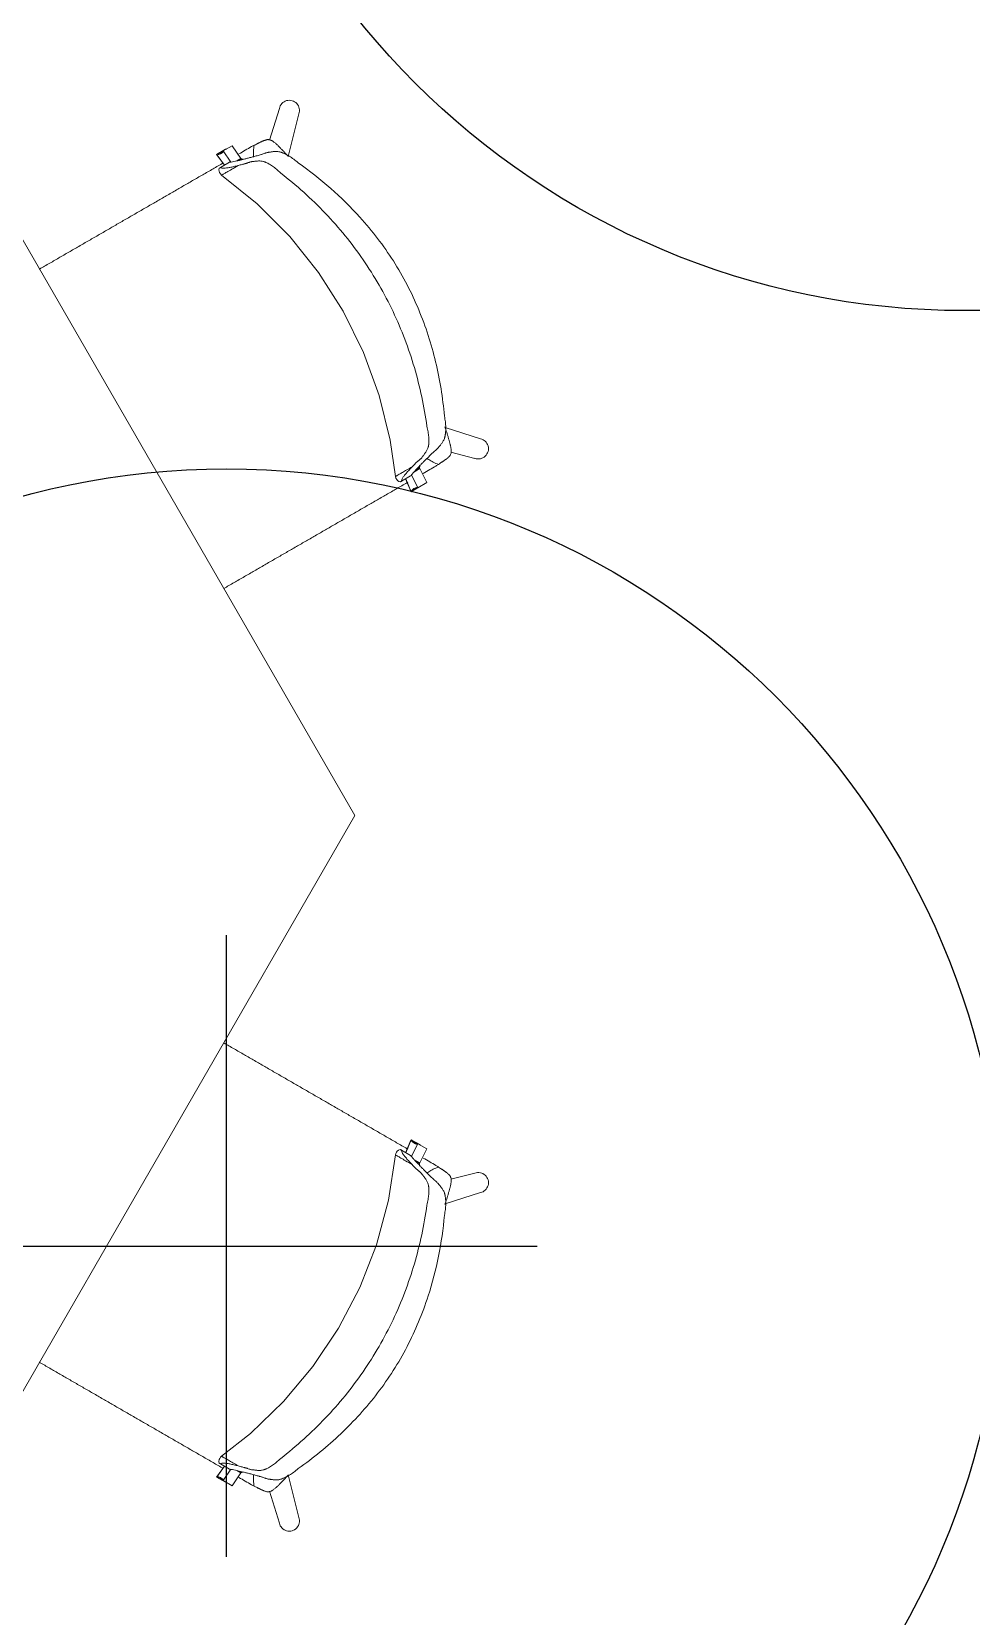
# Model space of a CAD drawing. Header units: millimetres. Extents: x 155920 to 295199, y -4084 to 97293.
# Drawn here: x 165915 to 167124, y 16456 to 18495 of the extents above; entities that cross this region are included whole.
import ezdxf

# ---------------------------------------------------------------- set-up
doc = ezdxf.new("R2010")
doc.units = ezdxf.units.MM
doc.header["$MEASUREMENT"] = 0
doc.layers.add('I-FURN', color=8, linetype='CONTINUOUS', lineweight=9)
doc.layers.add('Social Distancing', color=7, linetype='CONTINUOUS')

msp = doc.modelspace()

# ---------------------------------------------------------------- linework, layer by layer
at = {"layer": 'I-FURN'}
for p, q in [((166330.9, 17486.3), (165755.9, 18482.2)), ((166233.6, 18396.4), (166220.8, 18355.6)), ((166244.9, 18334.4), (166258.7, 18389.3)), ((166164.4, 18343.8), (166152.9, 18337.2)), ((166152.9, 18337.2), (166163.2, 18323.3)), ((166153.4, 18336.3), (166163.2, 18323.3)), ((166161.4, 18341.7), (166173, 18348.4)), ((166171.2, 18327.3), (166161.4, 18341.7)), ((166173, 18348.4), (166184.1, 18331.8)), ((166156, 18319.2), (166155.9, 18317.3)), ((166155.9, 18317.3), (166156.1, 18315.4)), ((166156.1, 18315.4), (166156.6, 18314)), ((166156.6, 18314), (166157.7, 18312)), ((166157.8, 18320.2), (166169.6, 18327)), ((166184.1, 18331.8), (166179, 18328.9)), ((166184.6, 18331), (166182, 18329.5)), ((166157.7, 18312), (166159.2, 18310.5)), ((166159.2, 18310.5), (166205.2, 18273.4)), ((166205.2, 18273.4), (166247, 18231.5)), ((166247, 18231.5), (166283.9, 18185.3)), ((166283.9, 18185.3), (166315.7, 18135.5)), ((166315.7, 18135.5), (166341.8, 18082.4)), ((166341.8, 18082.4), (166362.1, 18026.9)), ((166362.1, 18026.9), (166376.3, 17969.5)), ((166376.3, 17969.5), (166383.1, 17922.7)), ((166492.4, 17971.2), (166446.9, 17985.5)), ((166454.5, 17953.8), (166485.3, 17946)), ((166406.9, 17928.3), (166414.6, 17932.8)), ((166409, 17930.6), (166414.1, 17933.6)), ((166414.6, 17932.8), (166423.3, 17914.8)), ((166383.7, 17920.6), (166383.1, 17922.7)), ((166384.8, 17918.7), (166383.7, 17920.6)), ((166385.8, 17917.5), (166384.8, 17918.7)), ((166387.3, 17916.4), (166385.8, 17917.5)), ((166389, 17915.6), (166387.3, 17916.4)), ((166390.8, 17916.6), (166402.6, 17923.5)), ((166396.2, 17919.8), (166403, 17903.8)), ((166396.4, 17919.8), (166403.5, 17903)), ((166403.5, 17903), (166415.1, 17909.7)), ((166411.3, 17909), (166403.6, 17924.6)), ((166411.8, 17908.2), (166403.7, 17924.7)), ((166423.3, 17914.8), (166411.8, 17908.2)), ((165756, 16490.3), (166330.9, 17486.3)), ((166383.1, 17049.5), (166374, 16991.1)), ((166383.1, 17049.5), (166383.6, 17051.3)), ((166383.6, 17051.3), (166384.4, 17053)), ((166384.4, 17053), (166385.4, 17054.2)), ((166385.4, 17054.2), (166387.1, 17055.6)), ((166387.1, 17055.6), (166389, 17056.6)), ((166402.6, 17048.7), (166390.8, 17055.5)), ((166403, 17068.3), (166396.2, 17052.4)), ((166403.5, 17069.1), (166396.4, 17052.3)), ((166415.1, 17062.5), (166403.5, 17069.1)), ((166403.6, 17047.6), (166411.3, 17063.2)), ((166403.7, 17047.5), (166411.8, 17064)), ((166411.8, 17064), (166423.3, 17057.3)), ((166423.3, 17057.3), (166414.6, 17039.4)), ((166414.6, 17039.4), (166406.9, 17043.8)), ((166414.1, 17038.6), (166409, 17041.5)), ((166485.3, 17026.1), (166454.5, 17018.4)), ((166374, 16991.1), (166358.6, 16934)), ((166446.9, 16986.7), (166492.4, 17001)), ((166358.6, 16934), (166337.1, 16878.9)), ((166337.1, 16878.9), (166309.8, 16826.5)), ((166309.8, 16826.5), (166276.9, 16777.3)), ((166276.9, 16777.3), (166239, 16732)), ((166239, 16732), (166196.4, 16691)), ((166196.4, 16691), (166159.2, 16661.7)), ((166159.2, 16661.7), (166157.9, 16660.4)), ((166163.2, 16648.9), (166152.9, 16635)), ((166163.2, 16648.9), (166153.4, 16635.8)), ((166156.3, 16657.4), (166155.9, 16655.1)), ((166155.9, 16655.1), (166156, 16653)), ((166156.9, 16658.8), (166156.3, 16657.4)), ((166157.9, 16660.4), (166156.9, 16658.8)), ((166169.6, 16645.2), (166157.8, 16652)), ((166161.4, 16630.4), (166171.2, 16644.9)), ((166179, 16643.3), (166184.1, 16640.3)), ((166182, 16642.6), (166184.6, 16641.1)), ((166152.9, 16635), (166164.4, 16628.3)), ((166173, 16623.8), (166161.4, 16630.4)), ((166184.1, 16640.3), (166173, 16623.8)), ((166258.7, 16582.8), (166244.9, 16637.8)), ((166220.8, 16616.6), (166233.6, 16575.7))]:
    msp.add_line(p, q, dxfattribs=at)
for centre, start, end in [((166246.4, 18393.7), 340.4176, 168.0338), ((166489.7, 17958.4), 250.3941, 78.0104), ((166489.7, 17013.8), 281.9896, 109.6059), ((166246.4, 16578.4), 191.9662, 19.5824)]:
    msp.add_arc(centre, 13.1, start, end, dxfattribs=at)
for centre, major_axis, start_param, end_param in [((166149.3, 18354.1), (8.7, -15.1), 5.960696, 6.540192), ((166149.8, 18353.3), (8.7, -15.1), 5.960696, 6.540192), ((166160.8, 18360.8), (8.7, -15.1), 5.960696, 6.044337), ((166416, 17892.3), (8.7, -15.1), 2.884586, 3.464082), ((166416.5, 17891.4), (8.7, -15.1), 2.884586, 3.464082), ((166416, 17079.9), (8.7, 15.1), 2.819103, 3.398599), ((166416.5, 17080.7), (8.7, 15.1), 2.819103, 3.398599), ((166149.3, 16618), (8.7, 15.1), 6.026179, 6.605675), ((166149.8, 16618.8), (8.7, 15.1), 6.026179, 6.605675), ((166160.8, 16611.4), (8.7, 15.1), 0.238848, 0.322489)]:
    msp.add_ellipse(centre, major_axis=major_axis, ratio=0.978487, start_param=start_param, end_param=end_param, dxfattribs=at)
for points, knots in [([(166201.3, 18348.9), (166202.2, 18349.4), (166203.7, 18350.2), (166205.4, 18351), (166206.4, 18351.5), (166207.2, 18351.9), (166207.9, 18352.2), (166208.8, 18352.7), (166209.9, 18353.2), (166211, 18353.7), (166211.8, 18354.1), (166212.3, 18354.3), (166212.7, 18354.5), (166213, 18354.6), (166213.5, 18354.8), (166214.4, 18355.1), (166215.5, 18355.5), (166216.8, 18355.9), (166218.1, 18356.2), (166219.5, 18356.2), (166221, 18356), (166222.2, 18355.7), (166223.2, 18355.2), (166223.9, 18354.9), (166224.6, 18354.5), (166225.6, 18353.9), (166226.7, 18353), (166228.1, 18351.9), (166229.5, 18350.6), (166230.9, 18349.4), (166232, 18348.3), (166233.2, 18347.1), (166234.4, 18345.9), (166235.7, 18344.5), (166237.5, 18342.7), (166240.6, 18339.4), (166243.2, 18336.5), (166244.8, 18334.8)], [0, 0, 0, 0, 0.0625, 0.09375, 0.109375, 0.125, 0.140625, 0.15625, 0.1875, 0.21875, 0.234375, 0.242188, 0.25, 0.257812, 0.265625, 0.28125, 0.3125, 0.34375, 0.375, 0.40625, 0.4375, 0.46875, 0.484375, 0.5, 0.515625, 0.53125, 0.5625, 0.59375, 0.625, 0.65625, 0.6875, 0.71875, 0.75, 0.78125, 0.8125, 0.875, 1, 1, 1, 1]), ([(166177, 18328.5), (166179, 18328.8), (166182.3, 18329.5), (166187.4, 18330.8), (166191.5, 18331.9), (166195.8, 18333), (166200.2, 18334.2), (166204.3, 18335.3), (166207.6, 18336.2), (166209.8, 18336.8), (166211.4, 18337.3), (166213.1, 18337.9), (166214.7, 18338.5), (166216.4, 18339.1), (166217.7, 18339.4), (166218.9, 18339.7), (166219.8, 18339.9), (166220.3, 18339.9), (166220.7, 18340), (166221.1, 18340), (166221.7, 18340.1), (166222.6, 18340.2), (166224.1, 18340.5), (166225.8, 18340.7), (166227.7, 18340.9), (166229.6, 18341), (166231.7, 18340.8), (166233.5, 18340.5), (166234.8, 18340.2), (166235.6, 18340), (166236.2, 18339.8), (166236.8, 18339.6), (166237.6, 18339.3), (166239, 18338.7), (166241.1, 18337.8), (166243.7, 18336.4), (166247.3, 18334.3), (166252, 18331.1), (166256, 18328), (166258, 18326.2)], [0, 0, 0, 0, 0.142857, 0.214286, 0.285714, 0.357143, 0.428571, 0.5, 0.535714, 0.571429, 0.589286, 0.607143, 0.642857, 0.660714, 0.678571, 0.696429, 0.705357, 0.709821, 0.714286, 0.71875, 0.723214, 0.732143, 0.75, 0.767857, 0.785714, 0.803571, 0.821429, 0.839286, 0.848214, 0.852679, 0.857143, 0.861607, 0.866071, 0.875, 0.892857, 0.910714, 0.928571, 0.964286, 1, 1, 1, 1]), ([(166201.3, 18348.9), (166200.8, 18346.5), (166200.3, 18341.8), (166200.2, 18336.8), (166200.3, 18334.2), (166200.4, 18333.8)], [0, 0, 0, 0, 0.02777778, 0.05555556, 0.06066679, 0.06066679, 0.06066679, 0.06066679]), ([(165924.6, 18189.4), (165924.7, 18189.5), (165927, 18190.8), (165931.5, 18193.4), (165938.1, 18197.2), (165944.7, 18201), (165953.4, 18206.1), (165964.2, 18212.3), (165975, 18218.5), (165983.7, 18223.6), (165990.3, 18227.4), (165996.9, 18231.2), (166005.7, 18236.2), (166016.5, 18242.5), (166029.4, 18250), (166042.6, 18257.6), (166055.7, 18265.1), (166068.6, 18272.6), (166079.4, 18278.8), (166088.1, 18283.8), (166094.7, 18287.6), (166101.2, 18291.4), (166109.8, 18296.4), (166120.4, 18302.5), (166131.1, 18308.7), (166139.9, 18313.7), (166146.5, 18317.6), (166153.3, 18321.5), (166158.2, 18324.3), (166161, 18325.9), (166161.4, 18326.2)], [-0.7511307, -0.7511307, -0.7511307, -0.7511307, -0.75, -0.7321429, -0.7142857, -0.6964286, -0.6785714, -0.6428571, -0.6071429, -0.5892857, -0.5714286, -0.5535714, -0.5357143, -0.5, -0.4642857, -0.4285714, -0.3928571, -0.3571429, -0.3214286, -0.3035714, -0.2857143, -0.2678571, -0.25, -0.2142857, -0.1785714, -0.1607143, -0.1428571, -0.125, -0.1071429, -0.1032301, -0.1032301, -0.1032301, -0.1032301]), ([(166159.2, 18310.5), (166159.2, 18310.5), (166159.4, 18310.6), (166159.8, 18310.8), (166160.6, 18311.3), (166162.3, 18312.3), (166165.7, 18314.2), (166171.9, 18317.8), (166177.6, 18321.1), (166180.8, 18323)], [0.3374293, 0.3374293, 0.3374293, 0.3374293, 0.3888889, 0.4444444, 0.5138889, 0.5833333, 0.7222222, 0.8611111, 1, 1, 1, 1]), ([(166235.4, 18313.2), (166233.5, 18315), (166229.9, 18318.3), (166225.6, 18321.6), (166222.2, 18323.8), (166219.8, 18325.2), (166217.8, 18326.2), (166216.4, 18326.8), (166215.6, 18327.2), (166215.1, 18327.4), (166214.5, 18327.6), (166213.7, 18327.8), (166212.4, 18328.2), (166210.6, 18328.6), (166208.6, 18328.7), (166206.6, 18328.7), (166204.7, 18328.6), (166203, 18328.4), (166201.6, 18328.2), (166200.6, 18328.1), (166200.1, 18328.1), (166199.7, 18328), (166199.3, 18328), (166198.8, 18327.9), (166198, 18327.8), (166196.9, 18327.6), (166195.8, 18327.3), (166194.3, 18326.8), (166193, 18326.3), (166191.5, 18325.8), (166190.4, 18325.5), (166189.2, 18325.1), (166187.6, 18324.7), (166184.8, 18324), (166182.4, 18323.4), (166180.8, 18323)], [0, 0, 0, 0, 0.0625, 0.125, 0.15625, 0.1875, 0.21875, 0.234375, 0.242188, 0.25, 0.257812, 0.265625, 0.28125, 0.3125, 0.34375, 0.375, 0.40625, 0.4375, 0.46875, 0.484375, 0.492188, 0.5, 0.507812, 0.515625, 0.53125, 0.5625, 0.59375, 0.625, 0.6875, 0.71875, 0.75, 0.78125, 0.8125, 0.875, 1, 1, 1, 1]), ([(166186.6, 18330.7), (166186.2, 18330.9), (166185.3, 18331.3), (166184.5, 18331.6), (166184.1, 18331.8)], [-0.5281276, -0.5281276, -0.5281276, -0.5281276, -0.3333333, -0.1258677, -0.1258677, -0.1258677, -0.1258677]), ([(166258, 18326.2), (166272.5, 18316), (166300.3, 18294.2), (166342.4, 18252.8), (166382.1, 18201.1), (166414.8, 18138.1), (166432.9, 18081.8), (166442.1, 18035.5), (166445.1, 18012.1), (166446.1, 18000.4)], [-1, -1, -1, -1, -0.863636, -0.727273, -0.545455, -0.363636, -0.181818, -0.090909, 0, 0, 0, 0]), ([(166423.5, 17987.3), (166421.8, 18000.1), (166417.3, 18025.4), (166404.7, 18075.4), (166381.8, 18135.7), (166343.1, 18202.8), (166302.3, 18252.8), (166265.3, 18288.8), (166245.6, 18305.3), (166235.4, 18313.2)], [-1, -1, -1, -1, -0.9, -0.8, -0.6, -0.4, -0.2, -0.1, 0, 0, 0, 0]), ([(166404.7, 17935.2), (166405.9, 17936.4), (166407.6, 17938.1), (166409.6, 17940.2), (166410.8, 17941.3), (166411.7, 17942.2), (166412.5, 17943), (166413.7, 17944), (166414.8, 17944.9), (166416, 17945.9), (166416.8, 17946.8), (166417.5, 17947.6), (166418, 17948.3), (166418.3, 17948.7), (166418.5, 17949), (166418.8, 17949.3), (166419.1, 17949.7), (166419.6, 17950.5), (166420.5, 17951.6), (166421.5, 17953.1), (166422.6, 17954.6), (166423.6, 17956.3), (166424.5, 17958.2), (166425.1, 17959.9), (166425.4, 17961.2), (166425.6, 17962), (166425.7, 17962.6), (166425.8, 17963.2), (166425.9, 17964), (166426, 17965.5), (166426.1, 17967.7), (166426.1, 17970.6), (166425.9, 17974.6), (166425.2, 17980), (166424.2, 17984.8), (166423.5, 17987.3)], [0, 0, 0, 0, 0.125, 0.1875, 0.21875, 0.25, 0.28125, 0.3125, 0.375, 0.40625, 0.4375, 0.46875, 0.484375, 0.492188, 0.5, 0.507812, 0.515625, 0.53125, 0.5625, 0.59375, 0.625, 0.65625, 0.6875, 0.71875, 0.734375, 0.742188, 0.75, 0.757812, 0.765625, 0.78125, 0.8125, 0.84375, 0.875, 0.9375, 1, 1, 1, 1]), ([(166446.1, 18000.4), (166446.6, 17997.7), (166447.4, 17992.7), (166447.8, 17987), (166447.8, 17982.9), (166447.7, 17980), (166447.4, 17977.7), (166447.2, 17976.1), (166447.1, 17975.3), (166447, 17974.7), (166446.8, 17974.1), (166446.7, 17973.3), (166446.3, 17972), (166445.6, 17970.3), (166444.7, 17968.4), (166443.7, 17966.8), (166442.6, 17965.3), (166441.5, 17963.8), (166440.6, 17962.7), (166440, 17962), (166439.7, 17961.5), (166439.4, 17961.2), (166439.2, 17960.9), (166438.8, 17960.5), (166438.3, 17959.8), (166437.4, 17958.9), (166436.4, 17957.9), (166435.1, 17956.7), (166433.8, 17955.6), (166432.5, 17954.5), (166431.5, 17953.6), (166430.5, 17952.7), (166429.3, 17951.4), (166427.1, 17949.3), (166424.2, 17946.4), (166420.9, 17943.1), (166417.8, 17940), (166414.8, 17937), (166412.1, 17934.1), (166409.7, 17931.5), (166408.3, 17929.9), (166407.6, 17929.1)], [0, 0, 0, 0, 0.035714, 0.071429, 0.089286, 0.107143, 0.125, 0.133929, 0.138393, 0.142857, 0.147321, 0.151786, 0.160714, 0.178571, 0.196429, 0.214286, 0.232143, 0.25, 0.267857, 0.276786, 0.28125, 0.285714, 0.290179, 0.294643, 0.303571, 0.321429, 0.339286, 0.357143, 0.392857, 0.410714, 0.428571, 0.446429, 0.464286, 0.5, 0.571429, 0.642857, 0.714286, 0.785714, 0.857143, 0.928571, 1, 1, 1, 1]), ([(166447.9, 17983), (166448.6, 17980.7), (166449.8, 17977.1), (166451.1, 17972.7), (166451.8, 17970.3), (166452.3, 17968.5), (166452.8, 17966.8), (166453.2, 17965.2), (166453.6, 17963.6), (166454, 17961.9), (166454.4, 17960), (166454.7, 17958.2), (166454.8, 17956.8), (166454.9, 17955.7), (166454.9, 17954.9), (166454.8, 17954.1), (166454.7, 17953), (166454.4, 17951.7), (166453.8, 17950.4), (166453.1, 17949.2), (166452.2, 17948.2), (166451.2, 17947.3), (166450.3, 17946.5), (166449.6, 17945.9), (166449.2, 17945.6), (166448.9, 17945.4), (166448.6, 17945.1), (166448.1, 17944.8), (166447.4, 17944.3), (166446.4, 17943.6), (166445.4, 17942.9), (166444.6, 17942.3), (166443.9, 17941.9), (166443.2, 17941.4), (166442.3, 17940.8), (166440.7, 17939.7), (166439.3, 17938.8), (166438.4, 17938.2)], [0, 0, 0, 0, 0.125, 0.1875, 0.21875, 0.25, 0.28125, 0.3125, 0.34375, 0.375, 0.40625, 0.4375, 0.46875, 0.484375, 0.5, 0.515625, 0.53125, 0.5625, 0.59375, 0.625, 0.65625, 0.6875, 0.71875, 0.734375, 0.742188, 0.75, 0.757812, 0.765625, 0.78125, 0.8125, 0.84375, 0.859375, 0.875, 0.890625, 0.90625, 0.9375, 1, 1, 1, 1]), ([(166404.7, 17935.2), (166402.1, 17933.7), (166397.5, 17931), (166391.9, 17927.8), (166387.8, 17925.4), (166385.5, 17924.1), (166384.3, 17923.4), (166383.7, 17923), (166383.2, 17922.8), (166383.1, 17922.7), (166383.1, 17922.7)], [0, 0, 0, 0, 0.1111111, 0.2222222, 0.3333333, 0.4444444, 0.5, 0.5555556, 0.6111111, 0.6625707, 0.6625707, 0.6625707, 0.6625707]), ([(166414, 17933.5), (166414.1, 17934), (166414.2, 17934.9), (166414.3, 17935.9), (166414.3, 17936.3)], [-0.8810546, -0.8810546, -0.8810546, -0.8810546, -0.6666667, -0.4718724, -0.4718724, -0.4718724, -0.4718724]), ([(166423.6, 17945.9), (166424.3, 17945.3), (166426.9, 17943.6), (166431.7, 17940.9), (166436.1, 17939), (166438.4, 17938.2)], [0.93303317, 0.93303317, 0.93303317, 0.93303317, 0.94444444, 0.97222222, 1, 1, 1, 1]), ([(166399.1, 17915.3), (166398.7, 17915.1), (166393.9, 17912.3), (166384.5, 17906.9), (166371.2, 17899.2), (166358.1, 17891.7), (166347.3, 17885.4), (166338.6, 17880.4), (166332, 17876.5), (166325.3, 17872.7), (166316.6, 17867.7), (166305.8, 17861.4), (166295, 17855.2), (166286.4, 17850.2), (166279.8, 17846.4), (166273.2, 17842.6), (166264.6, 17837.7), (166253.9, 17831.5), (166243.2, 17825.3), (166234.5, 17820.3), (166227.9, 17816.5), (166221.3, 17812.7), (166212.6, 17807.6), (166201.7, 17801.3), (166188.6, 17793.8), (166175.3, 17786.1), (166166.4, 17781), (166162, 17778.4), (166161.9, 17778.4)], [-0.896036, -0.896036, -0.896036, -0.896036, -0.8928571, -0.8571429, -0.8214286, -0.7857143, -0.75, -0.7321429, -0.7142857, -0.6964286, -0.6785714, -0.6428571, -0.6071429, -0.5892857, -0.5714286, -0.5535714, -0.5357143, -0.5, -0.4642857, -0.4464286, -0.4285714, -0.4107143, -0.3928571, -0.3571429, -0.3214286, -0.2857143, -0.25, -0.2493139, -0.2493139, -0.2493139, -0.2493139]), ([(166161.7, 17193.9), (166161.9, 17193.8), (166166.4, 17191.2), (166175.3, 17186.1), (166188.6, 17178.4), (166201.7, 17170.9), (166212.6, 17164.6), (166221.3, 17159.5), (166227.9, 17155.7), (166234.5, 17151.9), (166243.2, 17146.9), (166253.9, 17140.7), (166264.6, 17134.5), (166273.2, 17129.5), (166279.8, 17125.7), (166286.4, 17122), (166295, 17117), (166305.8, 17110.7), (166316.6, 17104.5), (166325.3, 17099.5), (166332, 17095.6), (166338.6, 17091.8), (166347.3, 17086.8), (166358.1, 17080.5), (166371.2, 17073), (166384.6, 17065.3), (166393.9, 17059.9), (166398.7, 17057.1), (166399.1, 17056.9)], [-0.751114, -0.751114, -0.751114, -0.751114, -0.75, -0.7142857, -0.6785714, -0.6428571, -0.6071429, -0.5892857, -0.5714286, -0.5535714, -0.5357143, -0.5, -0.4642857, -0.4464286, -0.4285714, -0.4107143, -0.3928571, -0.3571429, -0.3214286, -0.3035714, -0.2857143, -0.2678571, -0.25, -0.2142857, -0.1785714, -0.1428571, -0.1071429, -0.103964, -0.103964, -0.103964, -0.103964]), ([(166383.1, 17049.5), (166383.1, 17049.5), (166383.2, 17049.4), (166383.7, 17049.1), (166384.5, 17048.7), (166386.2, 17047.7), (166389.6, 17045.7), (166395.8, 17042.1), (166401.5, 17038.9), (166404.7, 17037)], [0.3374293, 0.3374293, 0.3374293, 0.3374293, 0.3888889, 0.4444444, 0.5138889, 0.5833333, 0.7222222, 0.8611111, 1, 1, 1, 1]), ([(166423.5, 16984.9), (166424.2, 16987.4), (166425.2, 16992.1), (166425.9, 16997.6), (166426.1, 17001.6), (166426.1, 17004.4), (166426, 17006.7), (166425.9, 17008.1), (166425.8, 17009), (166425.7, 17009.6), (166425.6, 17010.2), (166425.4, 17010.9), (166425.1, 17012.3), (166424.5, 17014), (166423.6, 17015.9), (166422.6, 17017.6), (166421.5, 17019.1), (166420.5, 17020.6), (166419.6, 17021.7), (166419.1, 17022.4), (166418.8, 17022.9), (166418.5, 17023.2), (166418.3, 17023.5), (166418, 17023.9), (166417.5, 17024.6), (166416.8, 17025.4), (166416, 17026.2), (166414.8, 17027.2), (166413.7, 17028.2), (166412.5, 17029.1), (166411.7, 17030), (166410.8, 17030.8), (166409.6, 17032), (166407.6, 17034.1), (166405.9, 17035.8), (166404.7, 17037)], [0, 0, 0, 0, 0.0625, 0.125, 0.15625, 0.1875, 0.21875, 0.234375, 0.242188, 0.25, 0.257812, 0.265625, 0.28125, 0.3125, 0.34375, 0.375, 0.40625, 0.4375, 0.46875, 0.484375, 0.492188, 0.5, 0.507812, 0.515625, 0.53125, 0.5625, 0.59375, 0.625, 0.6875, 0.71875, 0.75, 0.78125, 0.8125, 0.875, 1, 1, 1, 1]), ([(166407.6, 17043), (166408.9, 17041.5), (166411.2, 17039), (166414.8, 17035.2), (166417.8, 17032.2), (166420.9, 17029.1), (166424.2, 17025.8), (166427.1, 17022.9), (166429.6, 17020.4), (166431.2, 17018.9), (166432.5, 17017.7), (166433.8, 17016.5), (166435.1, 17015.5), (166436.4, 17014.3), (166437.4, 17013.3), (166438.3, 17012.4), (166438.8, 17011.7), (166439.2, 17011.3), (166439.4, 17011), (166439.7, 17010.6), (166440, 17010.2), (166440.6, 17009.4), (166441.5, 17008.3), (166442.6, 17006.9), (166443.7, 17005.4), (166444.7, 17003.8), (166445.6, 17001.9), (166446.3, 17000.2), (166446.7, 16998.9), (166446.8, 16998.1), (166447, 16997.5), (166447.1, 16996.9), (166447.2, 16996), (166447.4, 16994.5), (166447.7, 16992.2), (166447.8, 16989.3), (166447.8, 16985.1), (166447.4, 16979.5), (166446.6, 16974.4), (166446.1, 16971.8)], [0, 0, 0, 0, 0.142857, 0.214286, 0.285714, 0.357143, 0.428571, 0.5, 0.535714, 0.571429, 0.589286, 0.607143, 0.642857, 0.660714, 0.678571, 0.696429, 0.705357, 0.709821, 0.714286, 0.71875, 0.723214, 0.732143, 0.75, 0.767857, 0.785714, 0.803571, 0.821429, 0.839286, 0.848214, 0.852679, 0.857143, 0.861607, 0.866071, 0.875, 0.892857, 0.910714, 0.928571, 0.964286, 1, 1, 1, 1]), ([(166414.3, 17035.8), (166414.3, 17036.3), (166414.2, 17037.3), (166414.1, 17038.2), (166414, 17038.6)], [-0.5281276, -0.5281276, -0.5281276, -0.5281276, -0.3333333, -0.1189454, -0.1189454, -0.1189454, -0.1189454]), ([(166438.4, 17033.9), (166436.1, 17033.1), (166431.7, 17031.2), (166426.9, 17028.6), (166424.3, 17026.8), (166423.6, 17026.3)], [0, 0, 0, 0, 0.02777778, 0.05555556, 0.06696683, 0.06696683, 0.06696683, 0.06696683]), ([(166438.4, 17033.9), (166439.3, 17033.4), (166440.7, 17032.4), (166442.3, 17031.4), (166443.2, 17030.8), (166443.9, 17030.3), (166444.6, 17029.9), (166445.4, 17029.3), (166446.4, 17028.6), (166447.4, 17027.9), (166448.1, 17027.4), (166448.6, 17027), (166448.9, 17026.8), (166449.2, 17026.6), (166449.6, 17026.3), (166450.3, 17025.7), (166451.2, 17024.9), (166452.2, 17024), (166453.1, 17023), (166453.8, 17021.8), (166454.4, 17020.4), (166454.7, 17019.2), (166454.8, 17018.1), (166454.9, 17017.3), (166454.9, 17016.5), (166454.8, 17015.4), (166454.7, 17013.9), (166454.4, 17012.2), (166454, 17010.3), (166453.6, 17008.5), (166453.2, 17006.9), (166452.8, 17005.4), (166452.3, 17003.7), (166451.8, 17001.9), (166451.1, 16999.5), (166449.8, 16995.1), (166448.6, 16991.5), (166447.9, 16989.2)], [0, 0, 0, 0, 0.0625, 0.09375, 0.109375, 0.125, 0.140625, 0.15625, 0.1875, 0.21875, 0.234375, 0.242188, 0.25, 0.257812, 0.265625, 0.28125, 0.3125, 0.34375, 0.375, 0.40625, 0.4375, 0.46875, 0.484375, 0.5, 0.515625, 0.53125, 0.5625, 0.59375, 0.625, 0.65625, 0.6875, 0.71875, 0.75, 0.78125, 0.8125, 0.875, 1, 1, 1, 1]), ([(166235.4, 16659), (166245.6, 16666.9), (166265.3, 16683.4), (166302.3, 16719.3), (166343.1, 16769.3), (166381.8, 16836.4), (166404.7, 16896.8), (166417.3, 16946.7), (166421.8, 16972.1), (166423.5, 16984.9)], [-1, -1, -1, -1, -0.9, -0.8, -0.6, -0.4, -0.2, -0.1, 0, 0, 0, 0]), ([(166446.1, 16971.8), (166444.6, 16954.2), (166439.5, 16919.1), (166424.7, 16862), (166399.8, 16801.8), (166361.6, 16741.9), (166321.9, 16698.1), (166286.4, 16667), (166267.7, 16652.7), (166258, 16646)], [-1, -1, -1, -1, -0.863636, -0.727273, -0.545455, -0.363636, -0.181818, -0.090909, 0, 0, 0, 0]), ([(166161.4, 16646), (166161, 16646.3), (166158.3, 16647.8), (166153.3, 16650.7), (166146.5, 16654.6), (166139.9, 16658.5), (166131.1, 16663.5), (166120.4, 16669.7), (166109.8, 16675.8), (166101.2, 16680.8), (166094.7, 16684.5), (166088.1, 16688.4), (166079.4, 16693.4), (166068.6, 16699.6), (166055.7, 16707), (166042.6, 16714.6), (166029.4, 16722.2), (166016.5, 16729.7), (166005.7, 16735.9), (165996.9, 16741), (165990.3, 16744.8), (165983.7, 16748.6), (165975, 16753.6), (165964.2, 16759.9), (165953.4, 16766.1), (165944.7, 16771.1), (165938.1, 16774.9), (165931.5, 16778.8), (165927, 16781.4), (165924.6, 16782.7), (165924.5, 16782.8)], [-0.8967699, -0.8967699, -0.8967699, -0.8967699, -0.8928571, -0.875, -0.8571429, -0.8392857, -0.8214286, -0.7857143, -0.75, -0.7321429, -0.7142857, -0.6964286, -0.6785714, -0.6428571, -0.6071429, -0.5714286, -0.5357143, -0.5, -0.4642857, -0.4464286, -0.4285714, -0.4107143, -0.3928571, -0.3571429, -0.3214286, -0.3035714, -0.2857143, -0.2678571, -0.25, -0.2485148, -0.2485148, -0.2485148, -0.2485148]), ([(166180.8, 16649.2), (166178.2, 16650.7), (166173.6, 16653.4), (166168.1, 16656.6), (166164, 16659), (166161.7, 16660.3), (166160.4, 16661), (166159.8, 16661.4), (166159.4, 16661.6), (166159.2, 16661.7), (166159.2, 16661.7)], [0, 0, 0, 0, 0.1111111, 0.2222222, 0.3333333, 0.4444444, 0.5, 0.5555556, 0.6111111, 0.6625707, 0.6625707, 0.6625707, 0.6625707]), ([(166258, 16646), (166256, 16644.2), (166252, 16641), (166247.3, 16637.9), (166243.7, 16635.8), (166241.1, 16634.4), (166239, 16633.5), (166237.6, 16632.9), (166236.8, 16632.6), (166236.2, 16632.4), (166235.6, 16632.2), (166234.8, 16632), (166233.5, 16631.6), (166231.7, 16631.3), (166229.6, 16631.2), (166227.7, 16631.3), (166225.8, 16631.5), (166224.1, 16631.7), (166222.6, 16631.9), (166221.7, 16632.1), (166221.1, 16632.1), (166220.7, 16632.2), (166220.3, 16632.2), (166219.8, 16632.3), (166218.9, 16632.5), (166217.7, 16632.7), (166216.4, 16633.1), (166214.7, 16633.7), (166213.1, 16634.3), (166211.4, 16634.9), (166210.2, 16635.3), (166208.9, 16635.6), (166207.2, 16636.1), (166204.3, 16636.9), (166200.2, 16638), (166195.8, 16639.2), (166191.5, 16640.3), (166187.4, 16641.4), (166183.6, 16642.3), (166180.1, 16643.1), (166178, 16643.5), (166177, 16643.7)], [0, 0, 0, 0, 0.035714, 0.071429, 0.089286, 0.107143, 0.125, 0.133929, 0.138393, 0.142857, 0.147321, 0.151786, 0.160714, 0.178571, 0.196429, 0.214286, 0.232143, 0.25, 0.267857, 0.276786, 0.28125, 0.285714, 0.290179, 0.294643, 0.303571, 0.321429, 0.339286, 0.357143, 0.392857, 0.410714, 0.428571, 0.446429, 0.464286, 0.5, 0.571429, 0.642857, 0.714286, 0.785714, 0.857143, 0.928571, 1, 1, 1, 1]), ([(166180.8, 16649.2), (166182.4, 16648.8), (166184.8, 16648.2), (166187.6, 16647.5), (166189.2, 16647), (166190.4, 16646.7), (166191.5, 16646.4), (166193, 16645.9), (166194.3, 16645.3), (166195.8, 16644.9), (166196.9, 16644.6), (166198, 16644.3), (166198.8, 16644.2), (166199.3, 16644.2), (166199.7, 16644.1), (166200.1, 16644.1), (166200.6, 16644.1), (166201.6, 16644), (166203, 16643.8), (166204.7, 16643.6), (166206.6, 16643.5), (166208.6, 16643.4), (166210.6, 16643.6), (166212.4, 16644), (166213.7, 16644.3), (166214.5, 16644.6), (166215.1, 16644.8), (166215.6, 16645), (166216.4, 16645.3), (166217.8, 16645.9), (166219.8, 16647), (166222.2, 16648.4), (166225.6, 16650.6), (166229.9, 16653.9), (166233.5, 16657.2), (166235.4, 16659)], [0, 0, 0, 0, 0.125, 0.1875, 0.21875, 0.25, 0.28125, 0.3125, 0.375, 0.40625, 0.4375, 0.46875, 0.484375, 0.492188, 0.5, 0.507812, 0.515625, 0.53125, 0.5625, 0.59375, 0.625, 0.65625, 0.6875, 0.71875, 0.734375, 0.742188, 0.75, 0.757812, 0.765625, 0.78125, 0.8125, 0.84375, 0.875, 0.9375, 1, 1, 1, 1]), ([(166184.1, 16640.3), (166184.5, 16640.5), (166185.3, 16640.9), (166186.2, 16641.3), (166186.6, 16641.5)], [-0.8741323, -0.8741323, -0.8741323, -0.8741323, -0.6666667, -0.4718724, -0.4718724, -0.4718724, -0.4718724]), ([(166200.4, 16638.4), (166200.3, 16638), (166200.2, 16635.3), (166200.3, 16630.4), (166200.8, 16625.7), (166201.3, 16623.2)], [0.93933321, 0.93933321, 0.93933321, 0.93933321, 0.94444444, 0.97222222, 1, 1, 1, 1]), ([(166244.8, 16637.4), (166243.2, 16635.6), (166240.6, 16632.8), (166237.5, 16629.5), (166235.7, 16627.6), (166234.4, 16626.3), (166233.2, 16625), (166232, 16623.9), (166230.9, 16622.8), (166229.5, 16621.5), (166228.1, 16620.3), (166226.7, 16619.2), (166225.6, 16618.3), (166224.6, 16617.7), (166223.9, 16617.3), (166223.2, 16616.9), (166222.2, 16616.5), (166221, 16616.1), (166219.5, 16615.9), (166218.1, 16616), (166216.8, 16616.2), (166215.5, 16616.6), (166214.4, 16617), (166213.5, 16617.4), (166213, 16617.6), (166212.7, 16617.7), (166212.3, 16617.9), (166211.8, 16618.1), (166211, 16618.4), (166209.9, 16619), (166208.8, 16619.5), (166207.9, 16619.9), (166207.2, 16620.3), (166206.4, 16620.6), (166205.4, 16621.1), (166203.7, 16622), (166202.2, 16622.7), (166201.3, 16623.2)], [0, 0, 0, 0, 0.125, 0.1875, 0.21875, 0.25, 0.28125, 0.3125, 0.34375, 0.375, 0.40625, 0.4375, 0.46875, 0.484375, 0.5, 0.515625, 0.53125, 0.5625, 0.59375, 0.625, 0.65625, 0.6875, 0.71875, 0.734375, 0.742188, 0.75, 0.757812, 0.765625, 0.78125, 0.8125, 0.84375, 0.859375, 0.875, 0.890625, 0.90625, 0.9375, 1, 1, 1, 1])]:
    msp.add_open_spline(points, degree=3, knots=knots, dxfattribs=at)
for points in [[(166181.4, 18337.7), (166187, 18341), (166192.5, 18344.1), (166197.8, 18347.2)], [(166197.8, 18347.2), (166198.4, 18347.5), (166199.5, 18348.1), (166200.7, 18348.6), (166201.3, 18348.9)], [(166157.8, 18320.2), (166157.4, 18319.9), (166156.6, 18319.5), (166156.1, 18319.2), (166156, 18319.1), (166156.4, 18319.4), (166156.7, 18319.6)], [(166180.8, 18323), (166178.8, 18322.4), (166175, 18321.4), (166169.9, 18320.4), (166165.4, 18319.6), (166161.9, 18319.3), (166159.3, 18319.5), (166158.2, 18319.9), (166157.8, 18320.2)], [(166169.6, 18327), (166170.8, 18327.2), (166173.1, 18327.7), (166175.7, 18328.2), (166177, 18328.5)], [(166447.9, 17983), (166447.4, 17984.2), (166447, 17985.3), (166446.6, 17986.5)], [(166446.6, 17986.4), (166447, 17985.3), (166447.4, 17984.1), (166447.9, 17983)], [(166390.8, 17916.6), (166390.8, 17917.1), (166390.9, 17918.2), (166392, 17920.6), (166394.1, 17923.5), (166397, 17926.9), (166400.5, 17930.8), (166403.2, 17933.7), (166404.7, 17935.2)], [(166407.6, 17929.1), (166406.7, 17928.1), (166404.9, 17926.2), (166403.4, 17924.3), (166402.6, 17923.5)], [(166435.1, 17936.1), (166429.9, 17933.1), (166424.4, 17929.9), (166418.8, 17926.7)], [(166438.4, 17938.2), (166437.8, 17937.9), (166436.8, 17937.2), (166435.7, 17936.5), (166435.1, 17936.1)], [(166389.7, 17916), (166389.4, 17915.8), (166389, 17915.6), (166389.1, 17915.6), (166389.6, 17915.9), (166390.4, 17916.4), (166390.8, 17916.6)], [(166390.8, 17055.5), (166390.4, 17055.8), (166389.6, 17056.2), (166389.1, 17056.6), (166389, 17056.6), (166389.4, 17056.4), (166389.7, 17056.2)], [(166404.7, 17037), (166403.2, 17038.5), (166400.5, 17041.3), (166397, 17045.2), (166394.1, 17048.7), (166392, 17051.6), (166390.9, 17053.9), (166390.8, 17055.1), (166390.8, 17055.5)], [(166402.6, 17048.7), (166403.4, 17047.8), (166404.9, 17046), (166406.7, 17044), (166407.6, 17043)], [(166418.8, 17045.5), (166424.4, 17042.3), (166429.9, 17039.1), (166435.1, 17036.1)], [(166435.1, 17036.1), (166435.7, 17035.7), (166436.8, 17035), (166437.8, 17034.3), (166438.4, 17033.9)], [(166446.6, 16985.7), (166447, 16986.8), (166447.4, 16988), (166447.9, 16989.2)], [(166447.9, 16989.2), (166447.4, 16988), (166447, 16986.9), (166446.6, 16985.7)], [(166156.7, 16652.6), (166156.4, 16652.8), (166156, 16653), (166156.1, 16653), (166156.6, 16652.7), (166157.4, 16652.2), (166157.8, 16652)], [(166157.8, 16652), (166158.2, 16652.2), (166159.3, 16652.7), (166161.9, 16652.9), (166165.4, 16652.6), (166169.9, 16651.8), (166175, 16650.7), (166178.8, 16649.8), (166180.8, 16649.2)], [(166177, 16643.7), (166175.7, 16644), (166173.1, 16644.5), (166170.8, 16644.9), (166169.6, 16645.2)], [(166197.8, 16625), (166192.5, 16628.1), (166187, 16631.2), (166181.4, 16634.5)], [(166201.3, 16623.2), (166200.7, 16623.5), (166199.5, 16624.1), (166198.4, 16624.7), (166197.8, 16625)]]:
    msp.add_open_spline(points, degree=3, dxfattribs=at)
at = {"layer": 'Social Distancing'}
for p, q in [((166165.5, 16532.3), (166165.5, 17332.3)), ((166165.5, 16532.3), (166165.5, 17332.3)), ((165765.5, 16932.3), (166565.5, 16932.3)), ((165765.5, 16932.3), (166565.5, 16932.3))]:
    msp.add_line(p, q, dxfattribs=at)
for centre in [(167115.5, 19136.1), (167115.5, 19136.1), (166165.5, 16932.3), (166165.5, 16932.3)]:
    msp.add_circle(centre, 1000, dxfattribs=at)

doc.saveas('drawing.dxf')
